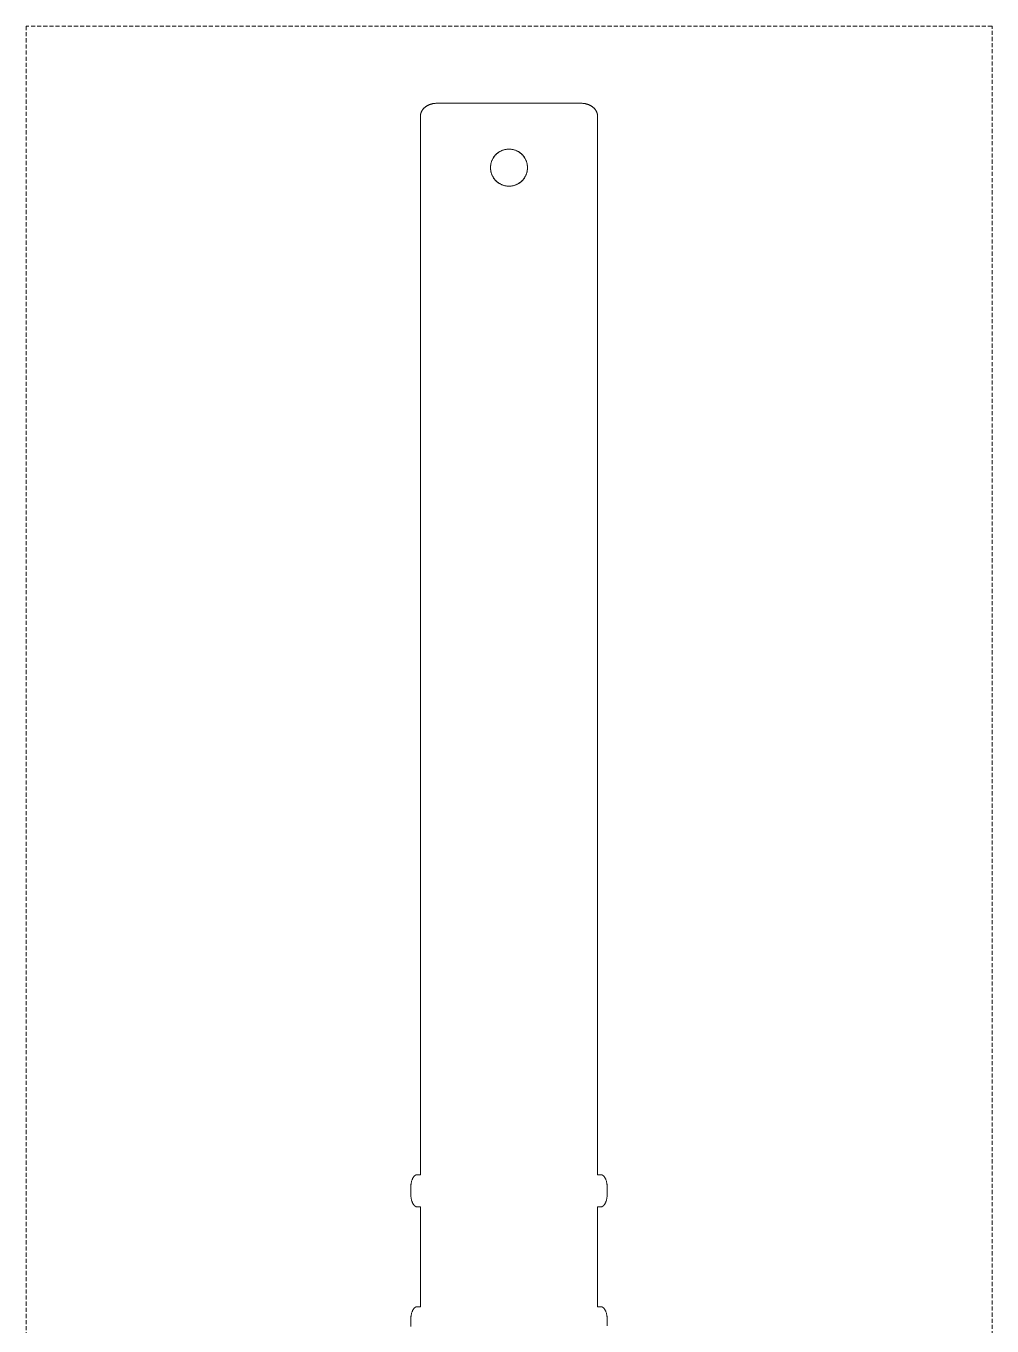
# Model space of a CAD drawing. Header units: millimetres. Extents: x -67 to 4862, y -244 to 3199.
# Drawn here: x 2108.2 to 2408.2, y 118.4 to 522.2 of the extents above; entities that cross this region are included whole.
import ezdxf

# ---------------------------------------------------------------- set-up
doc = ezdxf.new("R2010")
doc.units = ezdxf.units.MM
doc.linetypes.add('HIDDEN', pattern=[1.905, 1.27, -0.635])
doc.layers.add('ZANO_R', color=7, linetype='Continuous', lineweight=0)
doc.layers.add('ZANO_R_przerywana', color=7, linetype='HIDDEN', lineweight=0)

msp = doc.modelspace()

# ---------------------------------------------------------------- linework, layer by layer
at = {"layer": 'ZANO_R'}
for p, q in [((2231.69, 496.63), (2231.77, 496.7)), ((2231.77, 496.7), (2231.85, 496.78)), ((2231.85, 496.78), (2231.93, 496.85)), ((2231.93, 496.85), (2232.01, 496.92)), ((2232.01, 496.92), (2232.09, 496.99)), ((2232.09, 496.99), (2232.18, 497.06)), ((2232.18, 497.06), (2232.27, 497.13)), ((2232.27, 497.13), (2232.36, 497.2)), ((2232.36, 497.2), (2232.46, 497.26)), ((2232.46, 497.26), (2232.56, 497.33)), ((2232.56, 497.33), (2232.66, 497.39)), ((2232.66, 497.39), (2232.76, 497.45)), ((2232.76, 497.45), (2232.86, 497.5)), ((2232.86, 497.5), (2232.96, 497.56)), ((2232.96, 497.56), (2233.07, 497.61)), ((2233.07, 497.61), (2233.17, 497.66)), ((2233.17, 497.66), (2233.28, 497.71)), ((2233.28, 497.71), (2233.38, 497.75)), ((2233.38, 497.75), (2233.49, 497.8)), ((2233.49, 497.8), (2233.6, 497.84)), ((2233.6, 497.84), (2233.71, 497.88)), ((2233.71, 497.88), (2233.82, 497.92)), ((2233.82, 497.92), (2233.94, 497.95)), ((2233.94, 497.95), (2234.06, 497.99)), ((2234.06, 497.99), (2234.18, 498.02)), ((2234.18, 498.02), (2234.3, 498.05)), ((2234.3, 498.05), (2234.43, 498.08)), ((2234.43, 498.08), (2234.55, 498.1)), ((2234.55, 498.1), (2234.67, 498.13)), ((2234.67, 498.13), (2234.79, 498.15)), ((2234.79, 498.15), (2234.92, 498.17)), ((2234.92, 498.17), (2235.04, 498.18)), ((2235.04, 498.18), (2235.17, 498.19)), ((2235.17, 498.19), (2235.29, 498.2)), ((2235.29, 498.2), (2235.42, 498.21)), ((2235.42, 498.21), (2235.54, 498.22)), ((2235.54, 498.22), (2235.67, 498.22)), ((2235.67, 498.22), (2235.79, 498.22)), ((2235.79, 498.22), (2241.1, 498.22)), ((2241.1, 498.22), (2242.07, 498.22)), ((2242.07, 498.22), (2274.26, 498.22)), ((2274.26, 498.22), (2275.23, 498.22)), ((2275.23, 498.22), (2280.55, 498.22)), ((2280.55, 498.22), (2280.67, 498.22)), ((2280.67, 498.22), (2280.8, 498.22)), ((2280.8, 498.22), (2280.92, 498.21)), ((2280.92, 498.21), (2281.05, 498.2)), ((2281.05, 498.2), (2281.17, 498.19)), ((2281.17, 498.19), (2281.29, 498.18)), ((2281.29, 498.18), (2281.42, 498.17)), ((2281.42, 498.17), (2281.54, 498.15)), ((2281.54, 498.15), (2281.67, 498.13)), ((2281.67, 498.13), (2281.79, 498.1)), ((2281.79, 498.1), (2281.91, 498.08)), ((2281.91, 498.08), (2282.03, 498.05)), ((2282.03, 498.05), (2282.15, 498.02)), ((2282.15, 498.02), (2282.27, 497.99)), ((2282.27, 497.99), (2282.39, 497.95)), ((2282.39, 497.95), (2282.51, 497.92)), ((2282.51, 497.92), (2282.62, 497.88)), ((2282.62, 497.88), (2282.73, 497.84)), ((2282.73, 497.84), (2282.84, 497.8)), ((2282.84, 497.8), (2282.95, 497.75)), ((2282.95, 497.75), (2283.06, 497.71)), ((2283.06, 497.71), (2283.17, 497.66)), ((2283.17, 497.66), (2283.27, 497.61)), ((2283.27, 497.61), (2283.37, 497.56)), ((2283.37, 497.56), (2283.48, 497.5)), ((2283.48, 497.5), (2283.58, 497.45)), ((2283.58, 497.45), (2283.68, 497.39)), ((2283.68, 497.39), (2283.78, 497.33)), ((2283.78, 497.33), (2283.88, 497.26)), ((2283.88, 497.26), (2283.97, 497.2)), ((2283.97, 497.2), (2284.07, 497.13)), ((2284.07, 497.13), (2284.16, 497.06)), ((2284.16, 497.06), (2284.24, 496.99)), ((2284.24, 496.99), (2284.33, 496.92)), ((2284.33, 496.92), (2284.41, 496.85)), ((2284.41, 496.85), (2284.49, 496.78)), ((2284.49, 496.78), (2284.57, 496.7)), ((2284.57, 496.7), (2284.64, 496.63)), ((2230.67, 494.42), (2230.68, 494.52)), ((2230.67, 494.32), (2230.67, 494.42)), ((2230.67, 494.22), (2230.67, 494.32)), ((2230.67, 463.22), (2230.67, 494.22)), ((2230.68, 494.52), (2230.69, 494.62)), ((2230.69, 494.62), (2230.71, 494.72)), ((2230.71, 494.72), (2230.72, 494.81)), ((2230.72, 494.81), (2230.74, 494.91)), ((2230.74, 494.91), (2230.77, 495.01)), ((2230.77, 495.01), (2230.79, 495.11)), ((2230.79, 495.11), (2230.82, 495.2)), ((2230.82, 495.2), (2230.86, 495.3)), ((2230.86, 495.3), (2230.89, 495.4)), ((2230.89, 495.4), (2230.93, 495.49)), ((2230.93, 495.49), (2230.97, 495.59)), ((2230.97, 495.59), (2231.02, 495.68)), ((2231.02, 495.68), (2231.07, 495.77)), ((2231.07, 495.77), (2231.12, 495.86)), ((2231.12, 495.86), (2231.17, 495.95)), ((2231.17, 495.95), (2231.23, 496.04)), ((2231.23, 496.04), (2231.29, 496.13)), ((2231.29, 496.13), (2231.35, 496.22)), ((2231.35, 496.22), (2231.41, 496.3)), ((2231.41, 496.3), (2231.48, 496.39)), ((2231.48, 496.39), (2231.55, 496.47)), ((2231.55, 496.47), (2231.62, 496.55)), ((2231.62, 496.55), (2231.69, 496.63)), ((2284.64, 496.63), (2284.72, 496.55)), ((2284.72, 496.55), (2284.79, 496.47)), ((2284.79, 496.47), (2284.86, 496.39)), ((2284.86, 496.39), (2284.92, 496.3)), ((2284.92, 496.3), (2284.99, 496.22)), ((2284.99, 496.22), (2285.05, 496.13)), ((2285.05, 496.13), (2285.11, 496.04)), ((2285.11, 496.04), (2285.16, 495.95)), ((2285.16, 495.95), (2285.22, 495.86)), ((2285.22, 495.86), (2285.27, 495.77)), ((2285.27, 495.77), (2285.32, 495.68)), ((2285.32, 495.68), (2285.36, 495.59)), ((2285.36, 495.59), (2285.4, 495.49)), ((2285.4, 495.49), (2285.44, 495.4)), ((2285.44, 495.4), (2285.48, 495.3)), ((2285.48, 495.3), (2285.51, 495.2)), ((2285.51, 495.2), (2285.54, 495.11)), ((2285.54, 495.11), (2285.57, 495.01)), ((2285.57, 495.01), (2285.59, 494.91)), ((2285.59, 494.91), (2285.61, 494.81)), ((2285.61, 494.81), (2285.63, 494.72)), ((2285.63, 494.72), (2285.64, 494.62)), ((2285.64, 494.62), (2285.65, 494.52)), ((2285.65, 494.52), (2285.66, 494.42)), ((2285.66, 494.42), (2285.67, 494.32)), ((2285.67, 494.32), (2285.67, 494.22)), ((2285.67, 463.22), (2285.67, 494.22)), ((2252.93, 480.6), (2252.86, 480.42)), ((2253.02, 480.78), (2252.93, 480.6)), ((2253.11, 480.96), (2253.02, 480.78)), ((2253.2, 481.13), (2253.11, 480.96)), ((2253.31, 481.29), (2253.2, 481.13)), ((2253.41, 481.46), (2253.31, 481.29)), ((2253.53, 481.62), (2253.41, 481.46)), ((2253.65, 481.78), (2253.53, 481.62)), ((2253.77, 481.93), (2253.65, 481.78)), ((2253.9, 482.08), (2253.77, 481.93)), ((2254.03, 482.22), (2253.9, 482.08)), ((2254.17, 482.36), (2254.03, 482.22)), ((2254.32, 482.49), (2254.17, 482.36)), ((2254.46, 482.62), (2254.32, 482.49)), ((2254.62, 482.74), (2254.46, 482.62)), ((2254.77, 482.86), (2254.62, 482.74)), ((2254.93, 482.98), (2254.77, 482.86)), ((2255.1, 483.08), (2254.93, 482.98)), ((2255.26, 483.19), (2255.1, 483.08)), ((2255.44, 483.28), (2255.26, 483.19)), ((2255.61, 483.37), (2255.44, 483.28)), ((2255.79, 483.46), (2255.61, 483.37)), ((2255.97, 483.54), (2255.79, 483.46)), ((2256.15, 483.61), (2255.97, 483.54)), ((2256.33, 483.67), (2256.15, 483.61)), ((2256.52, 483.73), (2256.33, 483.67)), ((2256.71, 483.79), (2256.52, 483.73)), ((2256.9, 483.83), (2256.71, 483.79)), ((2257.09, 483.87), (2256.9, 483.83)), ((2257.29, 483.91), (2257.09, 483.87)), ((2257.48, 483.93), (2257.29, 483.91)), ((2257.68, 483.95), (2257.48, 483.93)), ((2257.87, 483.97), (2257.68, 483.95)), ((2258.07, 483.97), (2257.87, 483.97)), ((2258.27, 483.97), (2258.07, 483.97)), ((2258.46, 483.97), (2258.27, 483.97)), ((2258.66, 483.95), (2258.46, 483.97)), ((2258.85, 483.93), (2258.66, 483.95)), ((2259.05, 483.91), (2258.85, 483.93)), ((2259.24, 483.87), (2259.05, 483.91)), ((2259.43, 483.83), (2259.24, 483.87)), ((2259.62, 483.79), (2259.43, 483.83)), ((2259.81, 483.73), (2259.62, 483.79)), ((2260, 483.67), (2259.81, 483.73)), ((2260.19, 483.61), (2260, 483.67)), ((2260.37, 483.54), (2260.19, 483.61)), ((2260.55, 483.46), (2260.37, 483.54)), ((2260.73, 483.37), (2260.55, 483.46)), ((2260.9, 483.28), (2260.73, 483.37)), ((2261.07, 483.19), (2260.9, 483.28)), ((2261.24, 483.09), (2261.07, 483.19)), ((2261.4, 482.98), (2261.24, 483.09)), ((2261.56, 482.86), (2261.4, 482.98)), ((2261.72, 482.75), (2261.56, 482.86)), ((2261.87, 482.62), (2261.72, 482.75)), ((2262.02, 482.49), (2261.87, 482.62)), ((2262.16, 482.36), (2262.02, 482.49)), ((2262.3, 482.22), (2262.16, 482.36)), ((2262.44, 482.08), (2262.3, 482.22)), ((2262.57, 481.93), (2262.44, 482.08)), ((2262.69, 481.78), (2262.57, 481.93)), ((2262.81, 481.62), (2262.69, 481.78)), ((2262.92, 481.46), (2262.81, 481.62)), ((2263.03, 481.3), (2262.92, 481.46)), ((2263.13, 481.13), (2263.03, 481.3)), ((2263.23, 480.96), (2263.13, 481.13)), ((2263.32, 480.78), (2263.23, 480.96)), ((2263.4, 480.6), (2263.32, 480.78)), ((2263.48, 480.42), (2263.4, 480.6)), ((2252.43, 478.52), (2252.42, 478.32)), ((2252.42, 478.32), (2252.42, 478.12)), ((2252.42, 478.12), (2252.43, 477.93)), ((2252.44, 478.71), (2252.43, 478.52)), ((2252.43, 477.93), (2252.44, 477.73)), ((2252.46, 478.91), (2252.44, 478.71)), ((2252.44, 477.73), (2252.46, 477.54)), ((2252.49, 479.1), (2252.46, 478.91)), ((2252.46, 477.54), (2252.49, 477.34)), ((2252.52, 479.3), (2252.49, 479.1)), ((2252.49, 477.34), (2252.52, 477.15)), ((2252.56, 479.49), (2252.52, 479.3)), ((2252.52, 477.15), (2252.56, 476.96)), ((2252.61, 479.68), (2252.56, 479.49)), ((2252.56, 476.96), (2252.61, 476.77)), ((2252.66, 479.87), (2252.61, 479.68)), ((2252.61, 476.77), (2252.66, 476.58)), ((2252.72, 480.06), (2252.66, 479.87)), ((2252.66, 476.58), (2252.72, 476.39)), ((2252.78, 480.24), (2252.72, 480.06)), ((2252.86, 480.42), (2252.78, 480.24)), ((2263.55, 480.24), (2263.48, 480.42)), ((2263.62, 480.06), (2263.55, 480.24)), ((2263.68, 479.87), (2263.62, 480.06)), ((2263.62, 476.39), (2263.68, 476.58)), ((2263.73, 479.68), (2263.68, 479.87)), ((2263.68, 476.58), (2263.73, 476.77)), ((2263.78, 479.49), (2263.73, 479.68)), ((2263.73, 476.77), (2263.78, 476.96)), ((2263.82, 479.3), (2263.78, 479.49)), ((2263.78, 476.96), (2263.82, 477.15)), ((2263.85, 479.1), (2263.82, 479.3)), ((2263.82, 477.15), (2263.85, 477.34)), ((2263.88, 478.91), (2263.85, 479.1)), ((2263.85, 477.34), (2263.88, 477.54)), ((2263.9, 478.71), (2263.88, 478.91)), ((2263.88, 477.54), (2263.9, 477.73)), ((2263.91, 478.52), (2263.9, 478.71)), ((2263.9, 477.73), (2263.91, 477.93)), ((2263.92, 478.32), (2263.91, 478.52)), ((2263.91, 477.93), (2263.92, 478.13)), ((2263.92, 478.13), (2263.92, 478.32)), ((2252.72, 476.39), (2252.78, 476.21)), ((2252.78, 476.21), (2252.86, 476.02)), ((2252.86, 476.02), (2252.93, 475.84)), ((2252.93, 475.84), (2253.02, 475.67)), ((2253.02, 475.67), (2253.11, 475.49)), ((2253.11, 475.49), (2253.21, 475.32)), ((2253.21, 475.32), (2253.31, 475.15)), ((2253.31, 475.15), (2253.42, 474.99)), ((2253.42, 474.99), (2253.53, 474.83)), ((2253.53, 474.83), (2253.65, 474.67)), ((2253.65, 474.67), (2253.77, 474.52)), ((2253.77, 474.52), (2253.9, 474.37)), ((2253.9, 474.37), (2254.03, 474.23)), ((2254.03, 474.23), (2254.17, 474.09)), ((2254.17, 474.09), (2254.32, 473.95)), ((2254.32, 473.95), (2254.46, 473.83)), ((2254.46, 473.83), (2254.62, 473.7)), ((2254.62, 473.7), (2254.77, 473.58)), ((2254.77, 473.58), (2254.93, 473.47)), ((2254.93, 473.47), (2255.1, 473.36)), ((2255.1, 473.36), (2255.27, 473.26)), ((2255.27, 473.26), (2255.44, 473.16)), ((2255.44, 473.16), (2255.61, 473.07)), ((2255.61, 473.07), (2255.79, 472.99)), ((2255.79, 472.99), (2255.97, 472.91)), ((2255.97, 472.91), (2256.15, 472.84)), ((2256.15, 472.84), (2256.34, 472.77)), ((2256.34, 472.77), (2256.52, 472.71)), ((2256.52, 472.71), (2256.71, 472.66)), ((2256.71, 472.66), (2256.9, 472.61)), ((2256.9, 472.61), (2257.1, 472.57)), ((2257.1, 472.57), (2257.29, 472.54)), ((2257.29, 472.54), (2257.48, 472.51)), ((2257.48, 472.51), (2257.68, 472.49)), ((2257.68, 472.49), (2257.87, 472.48)), ((2257.87, 472.48), (2258.07, 472.47)), ((2258.07, 472.47), (2258.27, 472.47)), ((2258.27, 472.47), (2258.46, 472.48)), ((2258.46, 472.48), (2258.66, 472.49)), ((2258.66, 472.49), (2258.85, 472.51)), ((2258.85, 472.51), (2259.05, 472.54)), ((2259.05, 472.54), (2259.24, 472.57)), ((2259.24, 472.57), (2259.43, 472.61)), ((2259.43, 472.61), (2259.63, 472.66)), ((2259.63, 472.66), (2259.81, 472.71)), ((2259.81, 472.71), (2260, 472.77)), ((2260, 472.77), (2260.19, 472.84)), ((2260.19, 472.84), (2260.37, 472.91)), ((2260.37, 472.91), (2260.55, 472.99)), ((2260.55, 472.99), (2260.73, 473.07)), ((2260.73, 473.07), (2260.9, 473.16)), ((2260.9, 473.16), (2261.07, 473.26)), ((2261.07, 473.26), (2261.24, 473.36)), ((2261.24, 473.36), (2261.4, 473.47)), ((2261.4, 473.47), (2261.56, 473.58)), ((2261.56, 473.58), (2261.72, 473.7)), ((2261.72, 473.7), (2261.87, 473.83)), ((2261.87, 473.83), (2262.02, 473.96)), ((2262.02, 473.96), (2262.16, 474.09)), ((2262.16, 474.09), (2262.3, 474.23)), ((2262.3, 474.23), (2262.44, 474.37)), ((2262.44, 474.37), (2262.57, 474.52)), ((2262.57, 474.52), (2262.69, 474.67)), ((2262.69, 474.67), (2262.81, 474.83)), ((2262.81, 474.83), (2262.92, 474.99)), ((2262.92, 474.99), (2263.03, 475.15)), ((2263.03, 475.15), (2263.13, 475.32)), ((2263.13, 475.32), (2263.23, 475.49)), ((2263.23, 475.49), (2263.32, 475.67)), ((2263.32, 475.67), (2263.4, 475.84)), ((2263.4, 475.84), (2263.48, 476.02)), ((2263.48, 476.02), (2263.55, 476.21)), ((2263.55, 476.21), (2263.62, 476.39)), ((2230.67, 216.95), (2230.67, 463.22)), ((2285.67, 216.95), (2285.67, 463.22)), ((2230.67, 216.95), (2230.67, 165.42)), ((2285.67, 216.95), (2285.67, 165.42)), ((2227.68, 161.78), (2227.67, 161.6)), ((2227.67, 161.6), (2227.67, 161.42)), ((2227.69, 161.96), (2227.68, 161.78)), ((2227.7, 162.15), (2227.69, 161.96)), ((2227.72, 162.33), (2227.7, 162.15)), ((2227.75, 162.52), (2227.72, 162.33)), ((2227.77, 162.7), (2227.75, 162.52)), ((2227.81, 162.89), (2227.77, 162.7)), ((2227.85, 163.07), (2227.81, 162.89)), ((2227.89, 163.25), (2227.85, 163.07)), ((2227.94, 163.43), (2227.89, 163.25)), ((2227.99, 163.61), (2227.94, 163.43)), ((2228.05, 163.77), (2227.99, 163.61)), ((2228.08, 163.86), (2228.05, 163.77)), ((2228.12, 163.94), (2228.08, 163.86)), ((2228.15, 164.02), (2228.12, 163.94)), ((2228.18, 164.1), (2228.15, 164.02)), ((2228.22, 164.17), (2228.18, 164.1)), ((2228.25, 164.25), (2228.22, 164.17)), ((2228.29, 164.32), (2228.25, 164.25)), ((2228.33, 164.39), (2228.29, 164.32)), ((2228.37, 164.46), (2228.33, 164.39)), ((2228.41, 164.52), (2228.37, 164.46)), ((2228.45, 164.59), (2228.41, 164.52)), ((2228.49, 164.65), (2228.45, 164.59)), ((2228.53, 164.71), (2228.49, 164.65)), ((2228.57, 164.77), (2228.53, 164.71)), ((2228.62, 164.82), (2228.57, 164.77)), ((2228.66, 164.87), (2228.62, 164.82)), ((2228.7, 164.92), (2228.66, 164.87)), ((2228.75, 164.97), (2228.7, 164.92)), ((2228.79, 165.02), (2228.75, 164.97)), ((2228.84, 165.06), (2228.79, 165.02)), ((2228.89, 165.1), (2228.84, 165.06)), ((2228.93, 165.14), (2228.89, 165.1)), ((2228.96, 165.15), (2228.93, 165.14)), ((2228.98, 165.17), (2228.96, 165.15)), ((2229, 165.19), (2228.98, 165.17)), ((2229.02, 165.2), (2229, 165.19)), ((2229.05, 165.22), (2229.02, 165.2)), ((2229.07, 165.23), (2229.05, 165.22)), ((2229.09, 165.25), (2229.07, 165.23)), ((2229.12, 165.26), (2229.09, 165.25)), ((2229.14, 165.28), (2229.12, 165.26)), ((2229.16, 165.29), (2229.14, 165.28)), ((2229.19, 165.3), (2229.16, 165.29)), ((2229.21, 165.31), (2229.19, 165.3)), ((2229.23, 165.32), (2229.21, 165.31)), ((2229.26, 165.33), (2229.23, 165.32)), ((2229.28, 165.34), (2229.26, 165.33)), ((2229.3, 165.35), (2229.28, 165.34)), ((2229.33, 165.36), (2229.3, 165.35)), ((2229.35, 165.37), (2229.33, 165.36)), ((2229.37, 165.37), (2229.35, 165.37)), ((2229.4, 165.38), (2229.37, 165.37)), ((2229.42, 165.39), (2229.4, 165.38)), ((2229.44, 165.39), (2229.42, 165.39)), ((2229.47, 165.4), (2229.44, 165.39)), ((2229.49, 165.4), (2229.47, 165.4)), ((2229.51, 165.4), (2229.49, 165.4)), ((2229.53, 165.41), (2229.51, 165.4)), ((2229.56, 165.41), (2229.53, 165.41)), ((2229.58, 165.41), (2229.56, 165.41)), ((2229.6, 165.41), (2229.58, 165.41)), ((2229.62, 165.42), (2229.6, 165.41)), ((2229.65, 165.42), (2229.62, 165.42)), ((2229.67, 165.42), (2229.65, 165.42)), ((2230.67, 165.42), (2229.67, 165.42)), ((2286.67, 165.42), (2285.67, 165.42)), ((2286.69, 165.42), (2286.67, 165.42)), ((2286.71, 165.42), (2286.69, 165.42)), ((2286.73, 165.41), (2286.71, 165.42)), ((2286.76, 165.41), (2286.73, 165.41)), ((2286.78, 165.41), (2286.76, 165.41)), ((2286.8, 165.41), (2286.78, 165.41)), ((2286.83, 165.4), (2286.8, 165.41)), ((2286.85, 165.4), (2286.83, 165.4)), ((2286.87, 165.4), (2286.85, 165.4)), ((2286.89, 165.39), (2286.87, 165.4)), ((2286.92, 165.39), (2286.89, 165.39)), ((2286.94, 165.38), (2286.92, 165.39)), ((2286.96, 165.37), (2286.94, 165.38)), ((2286.99, 165.37), (2286.96, 165.37)), ((2287.01, 165.36), (2286.99, 165.37)), ((2287.03, 165.35), (2287.01, 165.36)), ((2287.06, 165.34), (2287.03, 165.35)), ((2287.08, 165.33), (2287.06, 165.34)), ((2287.1, 165.32), (2287.08, 165.33)), ((2287.13, 165.31), (2287.1, 165.32)), ((2287.15, 165.3), (2287.13, 165.31)), ((2287.17, 165.29), (2287.15, 165.3)), ((2287.2, 165.28), (2287.17, 165.29)), ((2287.22, 165.26), (2287.2, 165.28)), ((2287.24, 165.25), (2287.22, 165.26)), ((2287.27, 165.23), (2287.24, 165.25)), ((2287.29, 165.22), (2287.27, 165.23)), ((2287.31, 165.2), (2287.29, 165.22)), ((2287.33, 165.19), (2287.31, 165.2)), ((2287.36, 165.17), (2287.33, 165.19)), ((2287.38, 165.15), (2287.36, 165.17)), ((2287.4, 165.14), (2287.38, 165.15)), ((2287.45, 165.1), (2287.4, 165.14)), ((2287.5, 165.06), (2287.45, 165.1)), ((2287.54, 165.02), (2287.5, 165.06)), ((2287.59, 164.97), (2287.54, 165.02)), ((2287.63, 164.92), (2287.59, 164.97)), ((2287.68, 164.87), (2287.63, 164.92)), ((2287.72, 164.82), (2287.68, 164.87)), ((2287.76, 164.77), (2287.72, 164.82)), ((2287.81, 164.71), (2287.76, 164.77)), ((2287.85, 164.65), (2287.81, 164.71)), ((2287.89, 164.59), (2287.85, 164.65)), ((2287.93, 164.52), (2287.89, 164.59)), ((2287.97, 164.46), (2287.93, 164.52)), ((2288.01, 164.39), (2287.97, 164.46)), ((2288.05, 164.32), (2288.01, 164.39)), ((2288.08, 164.25), (2288.05, 164.32)), ((2288.12, 164.17), (2288.08, 164.25)), ((2288.15, 164.1), (2288.12, 164.17)), ((2288.19, 164.02), (2288.15, 164.1)), ((2288.22, 163.94), (2288.19, 164.02)), ((2288.25, 163.86), (2288.22, 163.94)), ((2288.28, 163.77), (2288.25, 163.86)), ((2288.34, 163.61), (2288.28, 163.77)), ((2288.4, 163.43), (2288.34, 163.61)), ((2288.44, 163.25), (2288.4, 163.43)), ((2288.49, 163.07), (2288.44, 163.25)), ((2288.53, 162.89), (2288.49, 163.07)), ((2288.56, 162.7), (2288.53, 162.89)), ((2288.59, 162.52), (2288.56, 162.7)), ((2288.62, 162.33), (2288.59, 162.52)), ((2288.63, 162.15), (2288.62, 162.33)), ((2288.65, 161.96), (2288.63, 162.15)), ((2288.66, 161.78), (2288.65, 161.96)), ((2288.67, 161.6), (2288.66, 161.78)), ((2288.67, 161.42), (2288.67, 161.6)), ((2227.67, 161.42), (2227.67, 159.42)), ((2227.67, 159.42), (2227.67, 159.24)), ((2227.67, 159.24), (2227.68, 159.06)), ((2227.68, 159.06), (2227.69, 158.87)), ((2227.69, 158.87), (2227.7, 158.69)), ((2227.7, 158.69), (2227.72, 158.5)), ((2227.72, 158.5), (2227.75, 158.32)), ((2227.75, 158.32), (2227.77, 158.13)), ((2227.77, 158.13), (2227.81, 157.94)), ((2227.81, 157.94), (2227.85, 157.76)), ((2227.85, 157.76), (2227.89, 157.58)), ((2227.89, 157.58), (2227.94, 157.4)), ((2288.4, 157.4), (2288.44, 157.58)), ((2288.44, 157.58), (2288.49, 157.76)), ((2288.49, 157.76), (2288.53, 157.94)), ((2288.53, 157.94), (2288.56, 158.13)), ((2288.56, 158.13), (2288.59, 158.32)), ((2288.59, 158.32), (2288.62, 158.5)), ((2288.62, 158.5), (2288.63, 158.69)), ((2288.63, 158.69), (2288.65, 158.87)), ((2288.65, 158.87), (2288.66, 159.06)), ((2288.66, 159.06), (2288.67, 159.24)), ((2288.67, 159.42), (2288.67, 161.42)), ((2288.67, 159.24), (2288.67, 159.42)), ((2227.94, 157.4), (2227.99, 157.23)), ((2227.99, 157.23), (2228.05, 157.06)), ((2228.05, 157.06), (2228.08, 156.98)), ((2228.08, 156.98), (2228.12, 156.9)), ((2228.12, 156.9), (2228.15, 156.82)), ((2228.15, 156.82), (2228.18, 156.74)), ((2228.18, 156.74), (2228.22, 156.66)), ((2228.22, 156.66), (2228.25, 156.59)), ((2228.25, 156.59), (2228.29, 156.52)), ((2228.29, 156.52), (2228.33, 156.45)), ((2228.33, 156.45), (2228.37, 156.38)), ((2228.37, 156.38), (2228.41, 156.31)), ((2228.41, 156.31), (2228.45, 156.25)), ((2228.45, 156.25), (2228.49, 156.19)), ((2228.49, 156.19), (2228.53, 156.13)), ((2228.53, 156.13), (2228.57, 156.07)), ((2228.57, 156.07), (2228.62, 156.01)), ((2228.62, 156.01), (2228.66, 155.96)), ((2228.66, 155.96), (2228.7, 155.91)), ((2228.7, 155.91), (2228.75, 155.86)), ((2228.75, 155.86), (2228.79, 155.82)), ((2228.79, 155.82), (2228.84, 155.78)), ((2228.84, 155.78), (2228.89, 155.74)), ((2228.89, 155.74), (2228.93, 155.7)), ((2228.93, 155.7), (2228.96, 155.68)), ((2228.96, 155.68), (2228.98, 155.66)), ((2228.98, 155.66), (2229, 155.65)), ((2229, 155.65), (2229.02, 155.63)), ((2229.02, 155.63), (2229.05, 155.61)), ((2229.05, 155.61), (2229.07, 155.6)), ((2229.07, 155.6), (2229.09, 155.59)), ((2229.09, 155.59), (2229.12, 155.57)), ((2229.12, 155.57), (2229.14, 155.56)), ((2229.14, 155.56), (2229.16, 155.55)), ((2229.16, 155.55), (2229.19, 155.53)), ((2229.19, 155.53), (2229.21, 155.52)), ((2229.21, 155.52), (2229.23, 155.51)), ((2229.23, 155.51), (2229.26, 155.5)), ((2229.26, 155.5), (2229.28, 155.49)), ((2229.28, 155.49), (2229.3, 155.48)), ((2229.3, 155.48), (2229.33, 155.48)), ((2229.33, 155.48), (2229.35, 155.47)), ((2229.35, 155.47), (2229.37, 155.46)), ((2229.37, 155.46), (2229.4, 155.45)), ((2229.4, 155.45), (2229.42, 155.45)), ((2229.42, 155.45), (2229.44, 155.44)), ((2229.44, 155.44), (2229.47, 155.44)), ((2229.47, 155.44), (2229.49, 155.43)), ((2229.49, 155.43), (2229.51, 155.43)), ((2229.51, 155.43), (2229.53, 155.43)), ((2229.53, 155.43), (2229.56, 155.42)), ((2229.56, 155.42), (2229.58, 155.42)), ((2229.58, 155.42), (2229.6, 155.42)), ((2229.6, 155.42), (2229.62, 155.42)), ((2229.62, 155.42), (2229.65, 155.42)), ((2229.65, 155.42), (2229.67, 155.42)), ((2230.67, 155.42), (2229.67, 155.42)), ((2230.67, 155.42), (2230.67, 124.42)), ((2285.67, 155.42), (2285.67, 124.42)), ((2286.67, 155.42), (2285.67, 155.42)), ((2286.67, 155.42), (2286.69, 155.42)), ((2286.69, 155.42), (2286.71, 155.42)), ((2286.71, 155.42), (2286.73, 155.42)), ((2286.73, 155.42), (2286.76, 155.42)), ((2286.76, 155.42), (2286.78, 155.42)), ((2286.78, 155.42), (2286.8, 155.43)), ((2286.8, 155.43), (2286.83, 155.43)), ((2286.83, 155.43), (2286.85, 155.43)), ((2286.85, 155.43), (2286.87, 155.44)), ((2286.87, 155.44), (2286.89, 155.44)), ((2286.89, 155.44), (2286.92, 155.45)), ((2286.92, 155.45), (2286.94, 155.45)), ((2286.94, 155.45), (2286.96, 155.46)), ((2286.96, 155.46), (2286.99, 155.47)), ((2286.99, 155.47), (2287.01, 155.48)), ((2287.01, 155.48), (2287.03, 155.48)), ((2287.03, 155.48), (2287.06, 155.49)), ((2287.06, 155.49), (2287.08, 155.5)), ((2287.08, 155.5), (2287.1, 155.51)), ((2287.1, 155.51), (2287.13, 155.52)), ((2287.13, 155.52), (2287.15, 155.53)), ((2287.15, 155.53), (2287.17, 155.55)), ((2287.17, 155.55), (2287.2, 155.56)), ((2287.2, 155.56), (2287.22, 155.57)), ((2287.22, 155.57), (2287.24, 155.59)), ((2287.24, 155.59), (2287.27, 155.6)), ((2287.27, 155.6), (2287.29, 155.61)), ((2287.29, 155.61), (2287.31, 155.63)), ((2287.31, 155.63), (2287.33, 155.65)), ((2287.33, 155.65), (2287.36, 155.66)), ((2287.36, 155.66), (2287.38, 155.68)), ((2287.38, 155.68), (2287.4, 155.7)), ((2287.4, 155.7), (2287.45, 155.74)), ((2287.45, 155.74), (2287.5, 155.78)), ((2287.5, 155.78), (2287.54, 155.82)), ((2287.54, 155.82), (2287.59, 155.86)), ((2287.59, 155.86), (2287.63, 155.91)), ((2287.63, 155.91), (2287.68, 155.96)), ((2287.68, 155.96), (2287.72, 156.01)), ((2287.72, 156.01), (2287.76, 156.07)), ((2287.76, 156.07), (2287.81, 156.13)), ((2287.81, 156.13), (2287.85, 156.19)), ((2287.85, 156.19), (2287.89, 156.25)), ((2287.89, 156.25), (2287.93, 156.31)), ((2287.93, 156.31), (2287.97, 156.38)), ((2287.97, 156.38), (2288.01, 156.45)), ((2288.01, 156.45), (2288.05, 156.52)), ((2288.05, 156.52), (2288.08, 156.59)), ((2288.08, 156.59), (2288.12, 156.66)), ((2288.12, 156.66), (2288.15, 156.74)), ((2288.15, 156.74), (2288.19, 156.82)), ((2288.19, 156.82), (2288.22, 156.9)), ((2288.22, 156.9), (2288.25, 156.98)), ((2288.25, 156.98), (2288.28, 157.06)), ((2288.28, 157.06), (2288.34, 157.23)), ((2288.34, 157.23), (2288.4, 157.4)), ((2227.7, 121.15), (2227.69, 120.96)), ((2227.72, 121.33), (2227.7, 121.15)), ((2227.75, 121.52), (2227.72, 121.33)), ((2227.77, 121.7), (2227.75, 121.52)), ((2227.81, 121.89), (2227.77, 121.7)), ((2227.85, 122.07), (2227.81, 121.89)), ((2227.89, 122.25), (2227.85, 122.07)), ((2227.94, 122.43), (2227.89, 122.25)), ((2227.99, 122.61), (2227.94, 122.43)), ((2228.05, 122.77), (2227.99, 122.61)), ((2228.08, 122.86), (2228.05, 122.77)), ((2228.12, 122.94), (2228.08, 122.86)), ((2228.15, 123.02), (2228.12, 122.94)), ((2228.18, 123.1), (2228.15, 123.02)), ((2228.22, 123.17), (2228.18, 123.1)), ((2228.25, 123.25), (2228.22, 123.17)), ((2228.29, 123.32), (2228.25, 123.25)), ((2228.33, 123.39), (2228.29, 123.32)), ((2228.37, 123.46), (2228.33, 123.39)), ((2228.41, 123.52), (2228.37, 123.46)), ((2228.45, 123.59), (2228.41, 123.52)), ((2228.49, 123.65), (2228.45, 123.59)), ((2228.53, 123.71), (2228.49, 123.65)), ((2228.57, 123.77), (2228.53, 123.71)), ((2228.62, 123.82), (2228.57, 123.77)), ((2228.66, 123.87), (2228.62, 123.82)), ((2228.7, 123.92), (2228.66, 123.87)), ((2228.75, 123.97), (2228.7, 123.92)), ((2228.79, 124.02), (2228.75, 123.97)), ((2228.84, 124.06), (2228.79, 124.02)), ((2228.89, 124.1), (2228.84, 124.06)), ((2228.93, 124.14), (2228.89, 124.1)), ((2228.96, 124.15), (2228.93, 124.14)), ((2228.98, 124.17), (2228.96, 124.15)), ((2229, 124.19), (2228.98, 124.17)), ((2229.02, 124.2), (2229, 124.19)), ((2229.05, 124.22), (2229.02, 124.2)), ((2229.07, 124.23), (2229.05, 124.22)), ((2229.09, 124.25), (2229.07, 124.23)), ((2229.12, 124.26), (2229.09, 124.25)), ((2229.14, 124.28), (2229.12, 124.26)), ((2229.16, 124.29), (2229.14, 124.28)), ((2229.19, 124.3), (2229.16, 124.29)), ((2229.21, 124.31), (2229.19, 124.3)), ((2229.23, 124.32), (2229.21, 124.31)), ((2229.26, 124.33), (2229.23, 124.32)), ((2229.28, 124.34), (2229.26, 124.33)), ((2229.3, 124.35), (2229.28, 124.34)), ((2229.33, 124.36), (2229.3, 124.35)), ((2229.35, 124.37), (2229.33, 124.36)), ((2229.37, 124.37), (2229.35, 124.37)), ((2229.4, 124.38), (2229.37, 124.37)), ((2229.42, 124.39), (2229.4, 124.38)), ((2229.44, 124.39), (2229.42, 124.39)), ((2229.47, 124.4), (2229.44, 124.39)), ((2229.49, 124.4), (2229.47, 124.4)), ((2229.51, 124.4), (2229.49, 124.4)), ((2229.53, 124.41), (2229.51, 124.4)), ((2229.56, 124.41), (2229.53, 124.41)), ((2229.58, 124.41), (2229.56, 124.41)), ((2229.6, 124.41), (2229.58, 124.41)), ((2229.62, 124.42), (2229.6, 124.41)), ((2229.65, 124.42), (2229.62, 124.42)), ((2229.67, 124.42), (2229.65, 124.42)), ((2230.67, 124.42), (2229.67, 124.42)), ((2286.67, 124.42), (2285.67, 124.42)), ((2286.69, 124.42), (2286.67, 124.42)), ((2286.71, 124.42), (2286.69, 124.42)), ((2286.73, 124.41), (2286.71, 124.42)), ((2286.76, 124.41), (2286.73, 124.41)), ((2286.78, 124.41), (2286.76, 124.41)), ((2286.8, 124.41), (2286.78, 124.41)), ((2286.83, 124.4), (2286.8, 124.41)), ((2286.85, 124.4), (2286.83, 124.4)), ((2286.87, 124.4), (2286.85, 124.4)), ((2286.89, 124.39), (2286.87, 124.4)), ((2286.92, 124.39), (2286.89, 124.39)), ((2286.94, 124.38), (2286.92, 124.39)), ((2286.96, 124.37), (2286.94, 124.38)), ((2286.99, 124.37), (2286.96, 124.37)), ((2287.01, 124.36), (2286.99, 124.37)), ((2287.03, 124.35), (2287.01, 124.36)), ((2287.06, 124.34), (2287.03, 124.35)), ((2287.08, 124.33), (2287.06, 124.34)), ((2287.1, 124.32), (2287.08, 124.33)), ((2287.13, 124.31), (2287.1, 124.32)), ((2287.15, 124.3), (2287.13, 124.31)), ((2287.17, 124.29), (2287.15, 124.3)), ((2287.2, 124.28), (2287.17, 124.29)), ((2287.22, 124.26), (2287.2, 124.28)), ((2287.24, 124.25), (2287.22, 124.26)), ((2287.27, 124.23), (2287.24, 124.25)), ((2287.29, 124.22), (2287.27, 124.23)), ((2287.31, 124.2), (2287.29, 124.22)), ((2287.33, 124.19), (2287.31, 124.2)), ((2287.36, 124.17), (2287.33, 124.19)), ((2287.38, 124.15), (2287.36, 124.17)), ((2287.4, 124.14), (2287.38, 124.15)), ((2287.45, 124.1), (2287.4, 124.14)), ((2287.5, 124.06), (2287.45, 124.1)), ((2287.54, 124.02), (2287.5, 124.06)), ((2287.59, 123.97), (2287.54, 124.02)), ((2287.63, 123.92), (2287.59, 123.97)), ((2287.68, 123.87), (2287.63, 123.92)), ((2287.72, 123.82), (2287.68, 123.87)), ((2287.76, 123.77), (2287.72, 123.82)), ((2287.81, 123.71), (2287.76, 123.77)), ((2287.85, 123.65), (2287.81, 123.71)), ((2287.89, 123.59), (2287.85, 123.65)), ((2287.93, 123.52), (2287.89, 123.59)), ((2287.97, 123.46), (2287.93, 123.52)), ((2288.01, 123.39), (2287.97, 123.46)), ((2288.05, 123.32), (2288.01, 123.39)), ((2288.08, 123.25), (2288.05, 123.32)), ((2288.12, 123.17), (2288.08, 123.25)), ((2288.15, 123.1), (2288.12, 123.17)), ((2288.19, 123.02), (2288.15, 123.1)), ((2288.22, 122.94), (2288.19, 123.02)), ((2288.25, 122.86), (2288.22, 122.94)), ((2288.28, 122.77), (2288.25, 122.86)), ((2288.34, 122.61), (2288.28, 122.77)), ((2288.4, 122.43), (2288.34, 122.61)), ((2288.44, 122.25), (2288.4, 122.43)), ((2288.49, 122.07), (2288.44, 122.25)), ((2288.53, 121.89), (2288.49, 122.07)), ((2288.56, 121.7), (2288.53, 121.89)), ((2288.59, 121.52), (2288.56, 121.7)), ((2288.62, 121.33), (2288.59, 121.52)), ((2288.63, 121.15), (2288.62, 121.33)), ((2288.65, 120.96), (2288.63, 121.15)), ((2227.68, 120.78), (2227.67, 120.6)), ((2227.67, 120.6), (2227.67, 120.42)), ((2227.67, 120.42), (2227.67, 118.42)), ((2227.67, 118.42), (2227.67, 118.24)), ((2227.69, 120.96), (2227.68, 120.78)), ((2288.66, 120.78), (2288.65, 120.96)), ((2288.67, 120.6), (2288.66, 120.78)), ((2288.67, 120.42), (2288.67, 120.6)), ((2288.67, 118.42), (2288.67, 120.42))]:
    msp.add_line(p, q, dxfattribs=at)
msp.add_circle((2258.17, 478.22), 5.75, dxfattribs=at)
at = {"layer": 'ZANO_R_przerywana'}
for p, q in [((2108.17, 522.22), (2108.17, -177.78)), ((2408.17, 522.22), (2108.17, 522.22)), ((2408.17, -177.78), (2408.17, 522.22))]:
    msp.add_line(p, q, dxfattribs=at)

doc.saveas('drawing.dxf')
